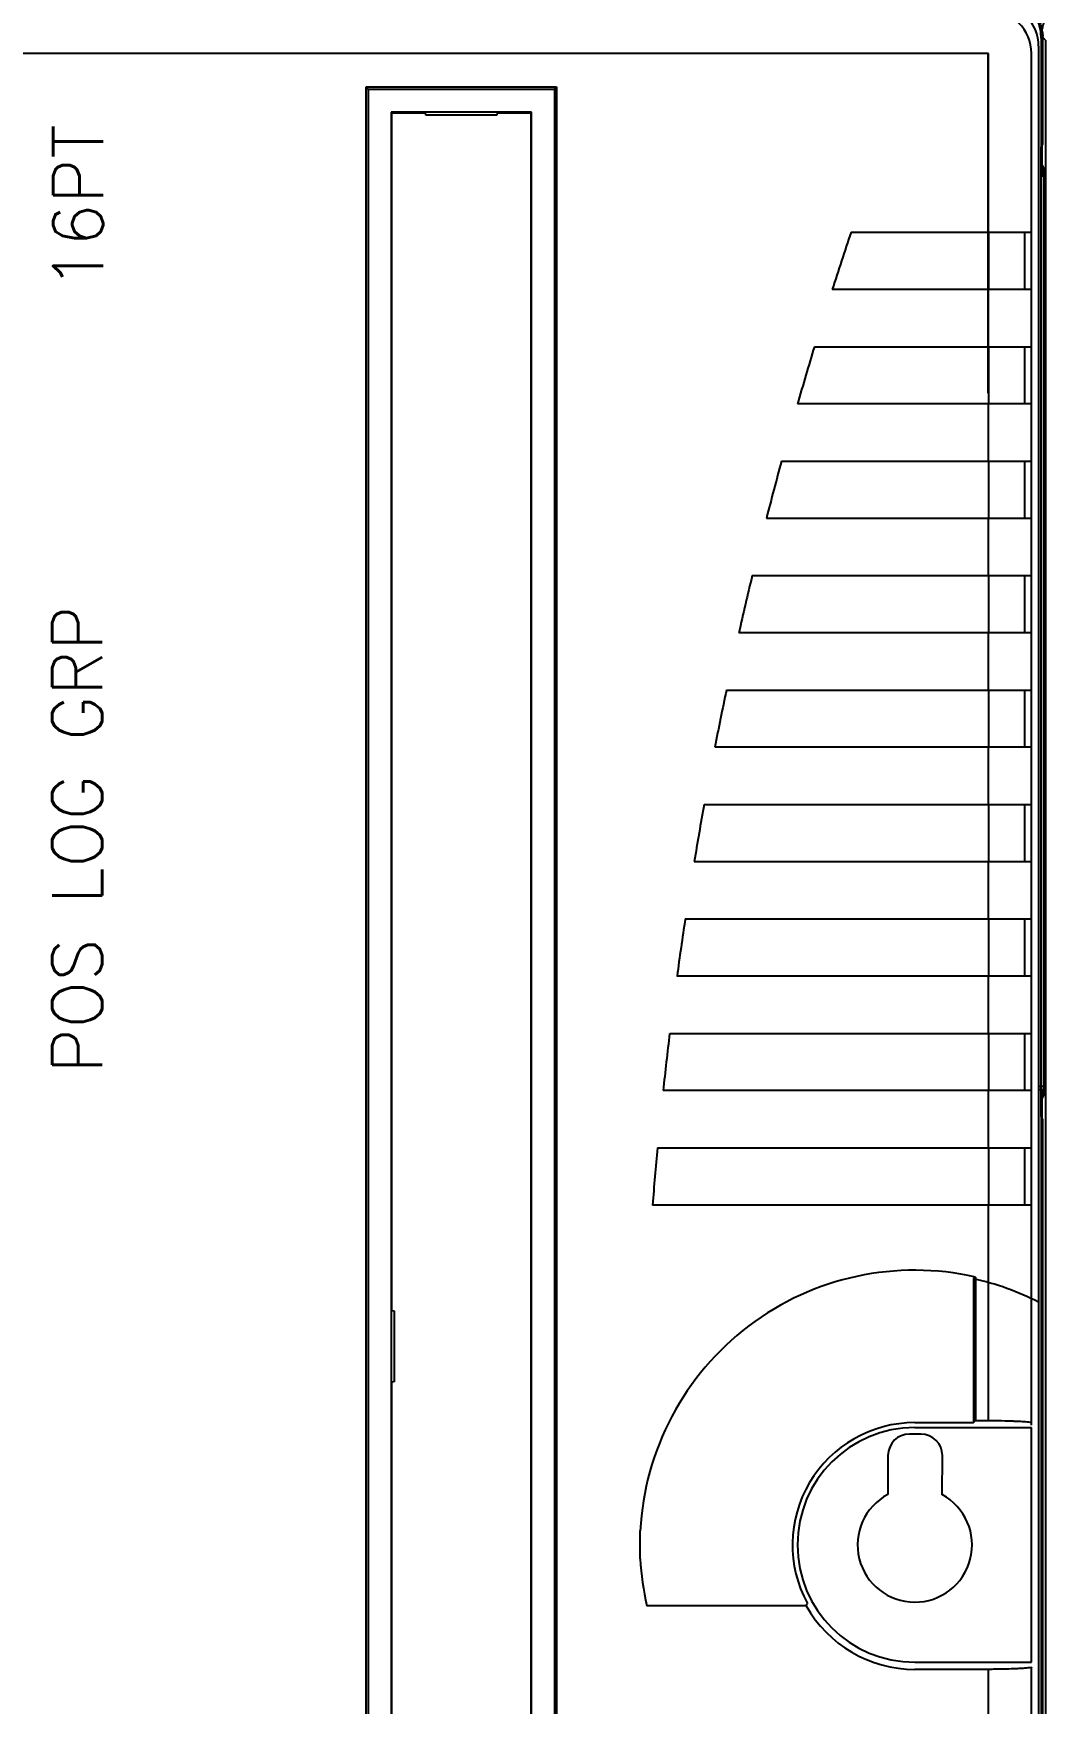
# Model space of a CAD drawing. Header units: inches. Extents: x -4 to 280, y -9 to 35.
# Drawn here: x 46.414 to 47.828, y 14.801 to 17.136 of the extents above; entities that cross this region are included whole.
import ezdxf
from ezdxf.enums import TextEntityAlignment as Align

# ---------------------------------------------------------------- set-up
doc = ezdxf.new("R2010")
doc.units = ezdxf.units.IN
doc.header["$LTSCALE"] = 0.5
doc.header["$MEASUREMENT"] = 0
doc.set_wipeout_variables(frame=1)
doc.linetypes.add('BORDER', pattern=[1.75, 0.5, -0.25, 0.5, -0.25, 0, -0.25])
doc.layers.get('Defpoints').update_dxf_attribs({"color": 252})
for name, color, linetype in [('1', 7, 'Continuous'), ('204', 7, 'Continuous'), ('214', 7, 'Continuous'), ('DATAINFO', 32, 'Continuous'), ('IOBASE', 177, 'Continuous')]:
    doc.layers.add(name, color=color, linetype=linetype)
doc.styles.add('RomanS', font='romans.shx', dxfattribs={"width": 0.85})
doc.styles.get("Standard").update_dxf_attribs({"font": 'romans.shx', "width": 0.85})

# ---------------------------------------------------------------- blocks, each defined once
blk = doc.blocks.new('IC200CHS022')
at = {"layer": '204', "color": 150, "linetype": 'Continuous'}
for p, q in [((4.3659, 7.3621), (4.3659, 7.1826)), ((4.3713, 7.3567), (4.3713, 3.9934)), ((6.9935, 7.3596), (6.9935, 7.2067)), ((6.9959, 7.2116), (6.9959, 7.3621)), ((6.9935, 7.2067), (6.9959, 7.2116)), ((6.9935, 5.8525), (6.9935, 7.2067)), ((4.3659, 7.1826), (4.3684, 7.1776)), ((4.3666, 7.1813), (4.3659, 7.1813)), ((4.3684, 7.1776), (4.3684, 5.8816)), ((5.7338, 7.1831), (6.0641, 7.1831)), ((5.6939, 7.1028), (5.6939, 7.1433)), ((6.1039, 7.1433), (6.1039, 7.1028)), ((6.1173, 7.1098), (6.1173, 7.1237)), ((6.1173, 7.1237), (6.5985, 7.1237)), ((6.5985, 7.1237), (6.5985, 3.3455)), ((5.6809, 5.1404), (5.6809, 7.1028)), ((5.6809, 7.1028), (5.6939, 7.1028)), ((5.6939, 7.1028), (5.7158, 7.0809)), ((6.0821, 7.0809), (6.1039, 7.1028)), ((6.1039, 7.1028), (6.1159, 7.1028)), ((5.7158, 7.0809), (5.7158, 5.1623)), ((6.0821, 5.1623), (6.0821, 7.0809)), ((6.2346, 6.9774), (6.2346, 7.0024)), ((6.2346, 7.0024), (6.2596, 7.0024)), ((6.2596, 7.0024), (6.2596, 6.9774)), ((6.3346, 6.9774), (6.3346, 7.0024)), ((6.3346, 7.0024), (6.3596, 7.0024)), ((6.3596, 7.0024), (6.3596, 6.9774)), ((6.4346, 6.9774), (6.4346, 7.0024)), ((6.4346, 7.0024), (6.4596, 7.0024)), ((6.4596, 7.0024), (6.4596, 6.9774)), ((6.2596, 6.9774), (6.2346, 6.9774)), ((6.3596, 6.9774), (6.3346, 6.9774)), ((6.4596, 6.9774), (6.4346, 6.9774)), ((6.2346, 6.8774), (6.2346, 6.9024)), ((6.2346, 6.9024), (6.2596, 6.9024)), ((6.2596, 6.9024), (6.2596, 6.8774)), ((6.3346, 6.8774), (6.3346, 6.9024)), ((6.3346, 6.9024), (6.3596, 6.9024)), ((6.3596, 6.9024), (6.3596, 6.8774)), ((6.4346, 6.8774), (6.4346, 6.9024)), ((6.4346, 6.9024), (6.4596, 6.9024)), ((6.4596, 6.9024), (6.4596, 6.8774)), ((6.2596, 6.8774), (6.2346, 6.8774)), ((6.3596, 6.8774), (6.3346, 6.8774)), ((6.4596, 6.8774), (6.4346, 6.8774)), ((6.2346, 6.7774), (6.2346, 6.8024)), ((6.2346, 6.8024), (6.2596, 6.8024)), ((6.2596, 6.8024), (6.2596, 6.7774)), ((6.3346, 6.7774), (6.3346, 6.8024)), ((6.3346, 6.8024), (6.3596, 6.8024)), ((6.3596, 6.8024), (6.3596, 6.7774)), ((6.4346, 6.7774), (6.4346, 6.8024)), ((6.4346, 6.8024), (6.4596, 6.8024)), ((6.4596, 6.8024), (6.4596, 6.7774)), ((6.2596, 6.7774), (6.2346, 6.7774)), ((6.3596, 6.7774), (6.3346, 6.7774)), ((6.4596, 6.7774), (6.4346, 6.7774)), ((6.2346, 6.6774), (6.2346, 6.7024)), ((6.2346, 6.7024), (6.2596, 6.7024)), ((6.2596, 6.7024), (6.2596, 6.6774)), ((6.3346, 6.6774), (6.3346, 6.7024)), ((6.3346, 6.7024), (6.3596, 6.7024)), ((6.3596, 6.7024), (6.3596, 6.6774)), ((6.4346, 6.6774), (6.4346, 6.7024)), ((6.4346, 6.7024), (6.4596, 6.7024)), ((6.4596, 6.7024), (6.4596, 6.6774)), ((6.2596, 6.6774), (6.2346, 6.6774)), ((6.3596, 6.6774), (6.3346, 6.6774)), ((6.4596, 6.6774), (6.4346, 6.6774)), ((6.2346, 6.5774), (6.2346, 6.6024)), ((6.2346, 6.6024), (6.2596, 6.6024)), ((6.2596, 6.6024), (6.2596, 6.5774)), ((6.3346, 6.5774), (6.3346, 6.6024)), ((6.3346, 6.6024), (6.3596, 6.6024)), ((6.3596, 6.6024), (6.3596, 6.5774)), ((6.4346, 6.5774), (6.4346, 6.6024)), ((6.4346, 6.6024), (6.4596, 6.6024)), ((6.4596, 6.6024), (6.4596, 6.5774)), ((6.2596, 6.5774), (6.2346, 6.5774)), ((6.3596, 6.5774), (6.3346, 6.5774)), ((6.4596, 6.5774), (6.4346, 6.5774)), ((6.2346, 6.4774), (6.2346, 6.5024)), ((6.2346, 6.5024), (6.2596, 6.5024)), ((6.2596, 6.5024), (6.2596, 6.4774)), ((6.3346, 6.4774), (6.3346, 6.5024)), ((6.3346, 6.5024), (6.3596, 6.5024)), ((6.3596, 6.5024), (6.3596, 6.4774)), ((6.4346, 6.4774), (6.4346, 6.5024)), ((6.4346, 6.5024), (6.4596, 6.5024)), ((6.4596, 6.5024), (6.4596, 6.4774)), ((6.2596, 6.4774), (6.2346, 6.4774)), ((6.3596, 6.4774), (6.3346, 6.4774)), ((6.4596, 6.4774), (6.4346, 6.4774)), ((6.2346, 6.3774), (6.2346, 6.4024)), ((6.2346, 6.4024), (6.2596, 6.4024)), ((6.2596, 6.4024), (6.2596, 6.3774)), ((6.3346, 6.3774), (6.3346, 6.4024)), ((6.3346, 6.4024), (6.3596, 6.4024)), ((6.3596, 6.4024), (6.3596, 6.3774)), ((6.4346, 6.3774), (6.4346, 6.4024)), ((6.4346, 6.4024), (6.4596, 6.4024)), ((6.4596, 6.4024), (6.4596, 6.3774)), ((6.2596, 6.3774), (6.2346, 6.3774)), ((6.3596, 6.3774), (6.3346, 6.3774)), ((6.4596, 6.3774), (6.4346, 6.3774)), ((6.2346, 6.2774), (6.2346, 6.3024)), ((6.2346, 6.3024), (6.2596, 6.3024)), ((6.2596, 6.3024), (6.2596, 6.2774)), ((6.3346, 6.2774), (6.3346, 6.3024)), ((6.3346, 6.3024), (6.3596, 6.3024)), ((6.3596, 6.3024), (6.3596, 6.2774)), ((6.4346, 6.2774), (6.4346, 6.3024)), ((6.4346, 6.3024), (6.4596, 6.3024)), ((6.4596, 6.3024), (6.4596, 6.2774)), ((6.2596, 6.2774), (6.2346, 6.2774)), ((6.3596, 6.2774), (6.3346, 6.2774)), ((6.4596, 6.2774), (6.4346, 6.2774)), ((6.2346, 6.1774), (6.2346, 6.2024)), ((6.2346, 6.2024), (6.2596, 6.2024)), ((6.2596, 6.2024), (6.2596, 6.1774)), ((6.3346, 6.1774), (6.3346, 6.2024)), ((6.3346, 6.2024), (6.3596, 6.2024)), ((6.3596, 6.2024), (6.3596, 6.1774)), ((6.4346, 6.1774), (6.4346, 6.2024)), ((6.4346, 6.2024), (6.4596, 6.2024)), ((6.4596, 6.2024), (6.4596, 6.1774)), ((6.2596, 6.1774), (6.2346, 6.1774)), ((6.3596, 6.1774), (6.3346, 6.1774)), ((6.4596, 6.1774), (6.4346, 6.1774)), ((4.3524, 5.8894), (4.3524, 6.1124)), ((6.2346, 6.0774), (6.2346, 6.1024)), ((6.2346, 6.1024), (6.2596, 6.1024)), ((6.2596, 6.1024), (6.2596, 6.0774)), ((6.3346, 6.0774), (6.3346, 6.1024)), ((6.3346, 6.1024), (6.3596, 6.1024)), ((6.3596, 6.1024), (6.3596, 6.0774)), ((6.4346, 6.0774), (6.4346, 6.1024)), ((6.4346, 6.1024), (6.4596, 6.1024)), ((6.4596, 6.1024), (6.4596, 6.0774)), ((6.2596, 6.0774), (6.2346, 6.0774)), ((6.3596, 6.0774), (6.3346, 6.0774)), ((6.4596, 6.0774), (6.4346, 6.0774)), ((6.2346, 5.9774), (6.2346, 6.0024)), ((6.2346, 6.0024), (6.2596, 6.0024)), ((6.2596, 6.0024), (6.2596, 5.9774)), ((6.3346, 5.9774), (6.3346, 6.0024)), ((6.3346, 6.0024), (6.3596, 6.0024)), ((6.3596, 6.0024), (6.3596, 5.9774)), ((6.4346, 5.9774), (6.4346, 6.0024)), ((6.4346, 6.0024), (6.4596, 6.0024)), ((6.4596, 6.0024), (6.4596, 5.9774)), ((6.2596, 5.9774), (6.2346, 5.9774)), ((6.3596, 5.9774), (6.3346, 5.9774)), ((6.4596, 5.9774), (6.4346, 5.9774)), ((6.2346, 5.8774), (6.2346, 5.9024)), ((6.2346, 5.9024), (6.2596, 5.9024)), ((6.2596, 5.9024), (6.2596, 5.8774)), ((6.3346, 5.8774), (6.3346, 5.9024)), ((6.3346, 5.9024), (6.3596, 5.9024)), ((6.3596, 5.9024), (6.3596, 5.8774)), ((6.4346, 5.8774), (6.4346, 5.9024)), ((6.4346, 5.9024), (6.4596, 5.9024)), ((6.4596, 5.9024), (6.4596, 5.8774)), ((4.3684, 5.8816), (4.3659, 5.8766)), ((4.3659, 5.8779), (4.3666, 5.8779)), ((4.3659, 5.8766), (4.3659, 3.0802)), ((6.2596, 5.8774), (6.2346, 5.8774)), ((6.3596, 5.8774), (6.3346, 5.8774)), ((6.4596, 5.8774), (6.4346, 5.8774)), ((6.9959, 5.8476), (6.9935, 5.8525)), ((6.9959, 3.0802), (6.9959, 5.8476)), ((6.2346, 5.7774), (6.2346, 5.8024)), ((6.2346, 5.8024), (6.2596, 5.8024)), ((6.2596, 5.8024), (6.2596, 5.7774)), ((6.3346, 5.7774), (6.3346, 5.8024)), ((6.3346, 5.8024), (6.3596, 5.8024)), ((6.3596, 5.8024), (6.3596, 5.7774)), ((6.4346, 5.7774), (6.4346, 5.8024)), ((6.4346, 5.8024), (6.4596, 5.8024)), ((6.4596, 5.8024), (6.4596, 5.7774)), ((6.2596, 5.7774), (6.2346, 5.7774)), ((6.3596, 5.7774), (6.3346, 5.7774)), ((6.4596, 5.7774), (6.4346, 5.7774)), ((6.2346, 5.6774), (6.2346, 5.7024)), ((6.2346, 5.7024), (6.2596, 5.7024)), ((6.2596, 5.7024), (6.2596, 5.6774)), ((6.3346, 5.6774), (6.3346, 5.7024)), ((6.3346, 5.7024), (6.3596, 5.7024)), ((6.3596, 5.7024), (6.3596, 5.6774)), ((6.4346, 5.6774), (6.4346, 5.7024)), ((6.4346, 5.7024), (6.4596, 5.7024)), ((6.4596, 5.7024), (6.4596, 5.6774)), ((6.2596, 5.6774), (6.2346, 5.6774)), ((6.3596, 5.6774), (6.3346, 5.6774)), ((6.4596, 5.6774), (6.4346, 5.6774)), ((6.2346, 5.5774), (6.2346, 5.6024)), ((6.2346, 5.6024), (6.2596, 5.6024)), ((6.2596, 5.6024), (6.2596, 5.5774)), ((6.3346, 5.5774), (6.3346, 5.6024)), ((6.3346, 5.6024), (6.3596, 5.6024)), ((6.3596, 5.6024), (6.3596, 5.5774)), ((6.4346, 5.5774), (6.4346, 5.6024)), ((6.4346, 5.6024), (6.4596, 5.6024)), ((6.4596, 5.6024), (6.4596, 5.5774)), ((6.2596, 5.5774), (6.2346, 5.5774)), ((6.3596, 5.5774), (6.3346, 5.5774)), ((6.4596, 5.5774), (6.4346, 5.5774)), ((6.2346, 5.4774), (6.2346, 5.5024)), ((6.2346, 5.5024), (6.2596, 5.5024)), ((6.2596, 5.5024), (6.2596, 5.4774)), ((6.3346, 5.4774), (6.3346, 5.5024)), ((6.3346, 5.5024), (6.3596, 5.5024)), ((6.3596, 5.5024), (6.3596, 5.4774)), ((6.4346, 5.4774), (6.4346, 5.5024)), ((6.4346, 5.5024), (6.4596, 5.5024)), ((6.4596, 5.5024), (6.4596, 5.4774)), ((6.2596, 5.4774), (6.2346, 5.4774)), ((6.3596, 5.4774), (6.3346, 5.4774)), ((6.4596, 5.4774), (6.4346, 5.4774)), ((6.2346, 5.3774), (6.2346, 5.4024)), ((6.2346, 5.4024), (6.2596, 5.4024)), ((6.2596, 5.4024), (6.2596, 5.3774)), ((6.3346, 5.3774), (6.3346, 5.4024)), ((6.3346, 5.4024), (6.3596, 5.4024)), ((6.3596, 5.4024), (6.3596, 5.3774)), ((6.4346, 5.3774), (6.4346, 5.4024)), ((6.4346, 5.4024), (6.4596, 5.4024)), ((6.4596, 5.4024), (6.4596, 5.3774)), ((6.2596, 5.3774), (6.2346, 5.3774)), ((6.3596, 5.3774), (6.3346, 5.3774)), ((6.4596, 5.3774), (6.4346, 5.3774)), ((6.2346, 5.2774), (6.2346, 5.3024)), ((6.2346, 5.3024), (6.2596, 5.3024)), ((6.2596, 5.3024), (6.2596, 5.2774)), ((6.3346, 5.2774), (6.3346, 5.3024)), ((6.3346, 5.3024), (6.3596, 5.3024)), ((6.3596, 5.3024), (6.3596, 5.2774)), ((6.4346, 5.2774), (6.4346, 5.3024)), ((6.4346, 5.3024), (6.4596, 5.3024)), ((6.4596, 5.3024), (6.4596, 5.2774)), ((6.2596, 5.2774), (6.2346, 5.2774)), ((6.3596, 5.2774), (6.3346, 5.2774)), ((6.4596, 5.2774), (6.4346, 5.2774)), ((6.6904, 5.2831), (6.7428, 5.2831)), ((6.2346, 5.1774), (6.2346, 5.2024)), ((6.2346, 5.2024), (6.2596, 5.2024)), ((6.2596, 5.2024), (6.2596, 5.1774)), ((6.3346, 5.1774), (6.3346, 5.2024)), ((6.3346, 5.2024), (6.3596, 5.2024)), ((6.3596, 5.2024), (6.3596, 5.1774)), ((6.4346, 5.1774), (6.4346, 5.2024)), ((6.4346, 5.2024), (6.4596, 5.2024)), ((6.4596, 5.2024), (6.4596, 5.1774)), ((5.7158, 5.1623), (5.6939, 5.1404)), ((6.1041, 5.1403), (6.0821, 5.1623)), ((6.2596, 5.1774), (6.2346, 5.1774)), ((6.3596, 5.1774), (6.3346, 5.1774)), ((6.4596, 5.1774), (6.4346, 5.1774)), ((6.7794, 5.1286), (6.7794, 5.1824)), ((5.6939, 5.1404), (5.6809, 5.1404)), ((5.6939, 5.1), (5.6939, 5.1404)), ((6.1173, 3.3455), (6.1173, 5.1334)), ((6.2346, 5.0774), (6.2346, 5.1024)), ((6.2346, 5.1024), (6.2596, 5.1024)), ((6.2596, 5.1024), (6.2596, 5.0774)), ((6.3346, 5.0774), (6.3346, 5.1024)), ((6.3346, 5.1024), (6.3596, 5.1024)), ((6.3596, 5.1024), (6.3596, 5.0774)), ((6.4346, 5.0774), (6.4346, 5.1024)), ((6.4346, 5.1024), (6.4596, 5.1024)), ((6.4596, 5.1024), (6.4596, 5.0774)), ((6.2596, 5.0774), (6.2346, 5.0774)), ((6.3596, 5.0774), (6.3346, 5.0774)), ((6.4596, 5.0774), (6.4346, 5.0774)), ((6.0641, 5.0601), (5.7338, 5.0601))]:
    blk.add_line(p, q, dxfattribs=at)
at = {"layer": '204', "color": 40, "linetype": 'Continuous'}
for p, q in [((4.3659, 7.1813), (4.3659, 7.1826)), ((4.3666, 7.1806), (4.3659, 7.1813)), ((4.3666, 7.1654), (4.3666, 7.1806)), ((5.7338, 7.1831), (5.7595, 7.1574)), ((6.0384, 7.1574), (6.0641, 7.1831)), ((5.7595, 7.1574), (5.7595, 7.1176)), ((5.7595, 7.1574), (6.0384, 7.1574)), ((6.0384, 7.1176), (6.0384, 7.1574)), ((6.1159, 7.1448), (6.6196, 7.1448)), ((6.6196, 7.1448), (6.6196, 3.3244)), ((5.7196, 7.1176), (5.6939, 7.1433)), ((6.1039, 7.1433), (6.0783, 7.1176)), ((6.1163, 7.1248), (6.5996, 7.1248)), ((6.5996, 7.1248), (6.5996, 3.3444)), ((5.7595, 7.1176), (5.7196, 7.1176)), ((5.7196, 5.1256), (5.7196, 7.1176)), ((6.0384, 7.1176), (5.7595, 7.1176)), ((5.7595, 7.1176), (5.7595, 5.1256)), ((6.0783, 7.1176), (6.0384, 7.1176)), ((6.0384, 5.1256), (6.0384, 7.1176)), ((6.0783, 7.1176), (6.0783, 5.1256)), ((6.4971, 7.0374), (6.1971, 7.0374)), ((6.1971, 7.0374), (6.1971, 3.5024)), ((6.4971, 3.4424), (6.4971, 7.0374)), ((4.3666, 5.8786), (4.3666, 5.8894)), ((4.3659, 5.8779), (4.3666, 5.8786)), ((4.3659, 5.8766), (4.3659, 5.8779)), ((6.1041, 5.0998), (6.1041, 5.1403)), ((6.1163, 3.3444), (6.1163, 5.1387)), ((5.6939, 5.1), (5.7196, 5.1256)), ((5.7196, 5.1256), (5.7595, 5.1256)), ((5.7595, 5.1256), (5.7595, 5.0858)), ((5.7595, 5.1256), (6.0384, 5.1256)), ((6.0384, 5.1256), (6.0783, 5.1256)), ((6.0384, 5.0858), (6.0384, 5.1256)), ((6.0783, 5.1256), (6.1041, 5.0998)), ((5.7595, 5.0858), (5.7338, 5.0601)), ((6.0384, 5.0858), (5.7595, 5.0858)), ((6.0641, 5.0601), (6.0384, 5.0858)), ((6.0963, 3.3244), (6.0963, 5.0763))]:
    blk.add_line(p, q, dxfattribs=at)
at = {"layer": '204', "color": 30, "linetype": 'Continuous'}
for p, q in [((6.1159, 7.1028), (6.1159, 7.1448)), ((6.1163, 7.1248), (6.1173, 7.1237)), ((6.5996, 7.1248), (6.5985, 7.1237)), ((6.1159, 7.1028), (6.1173, 7.1098)), ((4.3684, 5.8939), (4.3526, 5.8939)), ((6.9935, 5.8525), (6.9935, 3.0744)), ((6.1173, 5.1334), (6.1163, 5.1387))]:
    blk.add_line(p, q, dxfattribs=at)
at = {"layer": '204', "color": 1, "linetype": 'Continuous'}
blk.add_line((4.3684, 5.8894), (4.3524, 5.8894), dxfattribs=at)
at = {"layer": '204', "color": 6, "linetype": 'Continuous'}
for p, q in [((6.8544, 5.1824), (6.8544, 5.1181)), ((6.7794, 5.1181), (6.7794, 5.1286)), ((6.8344, 5.0981), (6.7994, 5.0981))]:
    blk.add_line(p, q, dxfattribs=at)
at = {"layer": '204', "color": 40, "linetype": 'Continuous'}
for points in [[(4.3659, 7.3621), (4.3664, 7.3694, -0.03469), (4.3677, 7.3767, -0.03034), (4.3701, 7.3842, -0.031028), (4.3736, 7.3914, -0.038882), (4.3783, 7.3983, -0.032513), (4.3835, 7.4045, -0.016697), (4.3889, 7.4098, -0.041336), (4.3966, 7.4144, -0.069733), (4.4091, 7.4185, -0.037471), (4.4259, 7.4221, -0.019947)], [(6.9935, 7.3596), (6.993, 7.3669, 0.034691), (6.9916, 7.3743, 0.030341), (6.9893, 7.3817, 0.031029), (6.9858, 7.389, 0.038883), (6.9811, 7.3959, 0.032514), (6.9759, 7.4021, 0.016697), (6.9705, 7.4074, 0.041337), (6.9628, 7.412, 0.069733), (6.9503, 7.4161, 0.037471), (6.9335, 7.4196, 0.019947)], [(6.9359, 7.4221), (6.9432, 7.4217, -0.034691), (6.9506, 7.4203, -0.030341), (6.958, 7.4179, -0.031029), (6.9653, 7.4144, -0.038883), (6.9721, 7.4097, -0.032514), (6.9784, 7.4045, -0.016697), (6.9837, 7.3992, -0.041337), (6.9883, 7.3914, -0.069733), (6.9924, 7.3789, -0.03747), (6.9959, 7.3621, -0.019947)], [(5.6939, 7.1433), (5.694, 7.1459, -0.015687), (5.6943, 7.1486, -0.016259), (5.6947, 7.1512, -0.016546), (5.6953, 7.1537, -0.016585), (5.696, 7.1562, -0.016642), (5.697, 7.1586, -0.016635), (5.698, 7.1609, -0.016622), (5.6993, 7.1632, -0.016578), (5.7006, 7.1654, -0.016298), (5.7022, 7.1675, -0.015884), (5.7038, 7.1695, -0.015729), (5.7056, 7.1714, -0.015852), (5.7075, 7.1732, -0.015418), (5.7095, 7.1749, -0.014557), (5.7116, 7.1764, -0.016335), (5.7138, 7.1778, -0.019928), (5.7162, 7.179, -0.015361), (5.7184, 7.1801, -0.005162), (5.7205, 7.181, -0.021736), (5.7233, 7.1817, -0.037714), (5.7278, 7.1825, -0.018004), (5.7338, 7.1831, -0.009298)], [(6.0641, 7.1831), (6.0668, 7.183, -0.015687), (6.0694, 7.1828, -0.01626), (6.072, 7.1823, -0.016547), (6.0745, 7.1817, -0.016586), (6.077, 7.181, -0.016643), (6.0794, 7.1801, -0.016636), (6.0817, 7.179, -0.016623), (6.084, 7.1778, -0.016578), (6.0862, 7.1764, -0.016298), (6.0883, 7.1749, -0.015884), (6.0903, 7.1732, -0.015729), (6.0922, 7.1714, -0.015852), (6.094, 7.1695, -0.015418), (6.0957, 7.1675, -0.014557), (6.0972, 7.1654, -0.016335), (6.0986, 7.1632, -0.019928), (6.0998, 7.1608, -0.015361), (6.1009, 7.1586, -0.005162), (6.1018, 7.1565, -0.021737), (6.1026, 7.1537, -0.037721), (6.1033, 7.1492, -0.018009), (6.1039, 7.1433, -0.009301)], [(5.7196, 7.1176), (5.7199, 7.1224, -0.034475), (5.7209, 7.1273, -0.030112), (5.7225, 7.1322, -0.030765), (5.7248, 7.137, -0.038476), (5.7279, 7.1415, -0.032111), (5.7314, 7.1456, -0.016437), (5.7349, 7.1492, -0.040836), (5.74, 7.1522, -0.06897), (5.7483, 7.155, -0.037105), (5.7595, 7.1574, -0.019779)], [(6.0384, 7.1574), (6.0432, 7.1571, -0.034473), (6.0481, 7.1562, -0.03011), (6.053, 7.1546, -0.030764), (6.0578, 7.1522, -0.038474), (6.0624, 7.1491, -0.03211), (6.0665, 7.1456, -0.016436), (6.07, 7.1421, -0.040836), (6.0731, 7.137, -0.068971), (6.0758, 7.1287, -0.037107), (6.0783, 7.1176, -0.01978)], [(6.1159, 7.1448), (6.1159, 7.1428, 0.000415), (6.1159, 7.1408, 0.000447), (6.1159, 7.1389, 0.00047), (6.116, 7.1371, 0.000489), (6.116, 7.1354, 0.00051), (6.116, 7.1338, 0.00052), (6.116, 7.1322, 0.000635), (6.116, 7.1308, 0.000891), (6.1161, 7.1295, 0.000845), (6.1161, 7.1283, 0.000309), (6.1161, 7.1273, 0.00156), (6.1161, 7.1265, 0.005545), (6.1162, 7.1256, 0.006927), (6.1163, 7.1248, 0.00677)], [(6.5996, 7.1248), (6.5997, 7.1249, -0.009242), (6.6, 7.1252, -0.000665), (6.6004, 7.1257, -0.001221), (6.601, 7.1264, -0.002987), (6.6017, 7.1271, -0.003477), (6.6025, 7.128, -0.003829), (6.6035, 7.129, -0.004344), (6.6045, 7.13, -0.005364), (6.6056, 7.131, -0.005253), (6.6068, 7.1321, -0.004453), (6.608, 7.1332, -0.002518), (6.6093, 7.1343, 0.000992), (6.6106, 7.1355, 0.000868), (6.6119, 7.1367, -0.002461), (6.6131, 7.1377, 0.006306), (6.6146, 7.1392, 0.017407), (6.6168, 7.1415, 0.008739), (6.6196, 7.1448, 0.004182)], [(6.1163, 5.1387), (6.1162, 5.1388, 0.145024), (6.116, 5.1389, 0.06768), (6.1157, 5.1391, 0.033437), (6.1153, 5.1392, 0.019623), (6.1148, 5.1393, 0.012334), (6.1142, 5.1394, 0.008355), (6.1136, 5.1395, 0.006932), (6.1128, 5.1396, 0.006345), (6.1119, 5.1397, 0.003843), (6.111, 5.1398, 0.001161), (6.1102, 5.1399, 0.00446), (6.109, 5.14, 0.006077), (6.1069, 5.1401, 0.002468), (6.1041, 5.1403, 0.001194)], [(5.7595, 5.0858), (5.7546, 5.0861, -0.034474), (5.7498, 5.087, -0.03011), (5.7449, 5.0886, -0.030764), (5.74, 5.091, -0.038474), (5.7355, 5.0941, -0.03211), (5.7314, 5.0976, -0.016436), (5.7279, 5.1011, -0.040835), (5.7248, 5.1062, -0.06897), (5.722, 5.1145, -0.037106), (5.7196, 5.1256, -0.019779)], [(6.0783, 5.1256), (6.0779, 5.1208, -0.034474), (6.077, 5.1159, -0.03011), (6.0754, 5.111, -0.030764), (6.0731, 5.1062, -0.038474), (6.0699, 5.1017, -0.032109), (6.0665, 5.0976, -0.016436), (6.0629, 5.094, -0.040835), (6.0578, 5.091, -0.068969), (6.0495, 5.0882, -0.037106), (6.0384, 5.0858, -0.019779)], [(5.7338, 5.0601), (5.7311, 5.0602, -0.015682), (5.7284, 5.0604, -0.016256), (5.7259, 5.0609, -0.016543), (5.7233, 5.0615, -0.016583), (5.7209, 5.0622, -0.016641), (5.7184, 5.0631, -0.016635), (5.7161, 5.0642, -0.016622), (5.7138, 5.0654, -0.016578), (5.7117, 5.0668, -0.016298), (5.7095, 5.0683, -0.015884), (5.7075, 5.07, -0.015729), (5.7056, 5.0718, -0.015852), (5.7038, 5.0737, -0.015418), (5.7022, 5.0757, -0.014557), (5.7006, 5.0778, -0.016335), (5.6993, 5.08, -0.019928), (5.698, 5.0824, -0.015361), (5.697, 5.0846, -0.005162), (5.6961, 5.0867, -0.021734), (5.6953, 5.0895, -0.037711), (5.6946, 5.094, -0.018003), (5.6939, 5.1, -0.009298)], [(6.0963, 5.0763), (6.0972, 5.0776, 0.008779), (6.098, 5.0789, 0.008698), (6.0988, 5.0803, 0.008801), (6.0995, 5.0817, 0.009122), (6.1002, 5.0831, 0.008963), (6.1009, 5.0845, 0.008433), (6.1015, 5.086, 0.009481), (6.102, 5.0875, 0.011612), (6.1025, 5.089, 0.008835), (6.1029, 5.0905, 0.002752), (6.1032, 5.0918, 0.012953), (6.1035, 5.0935, 0.023155), (6.1038, 5.0962, 0.011332), (6.1041, 5.0998, 0.005922)], [(6.0963, 5.0763), (6.0951, 5.0749, -0.010049), (6.0939, 5.0735, -0.009977), (6.0926, 5.0721, -0.010012), (6.0912, 5.0708, -0.010294), (6.0898, 5.0696, -0.010536), (6.0884, 5.0684, -0.010775), (6.0869, 5.0673, -0.011187), (6.0853, 5.0662, -0.011803), (6.0837, 5.0653, -0.011692), (6.0821, 5.0644, -0.010951), (6.0805, 5.0636, -0.012139), (6.0788, 5.0629, -0.014567), (6.077, 5.0622, -0.011035), (6.0753, 5.0617, -0.003672), (6.0737, 5.0612, -0.015615), (6.0716, 5.0608, -0.026776), (6.0684, 5.0604, -0.012792), (6.0641, 5.0601, -0.006648)]]:
    blk.add_lwpolyline(points, format="xyb", dxfattribs=at)
at = {"layer": '204', "color": 30, "linetype": 'Continuous'}
for points in [[(4.3666, 7.1806), (4.3667, 7.1806), (4.3667, 7.1806), (4.3667, 7.1806), (4.3668, 7.1806), (4.3669, 7.1806), (4.3669, 7.1806)], [(4.3669, 5.8786), (4.3669, 5.8786), (4.3669, 5.8786), (4.3668, 5.8786), (4.3668, 5.8786), (4.3667, 5.8786), (4.3666, 5.8786)]]:
    blk.add_lwpolyline(points, dxfattribs=at)
at = {"layer": '204', "color": 6, "linetype": 'Continuous'}
for centre, radius, start, end in [((6.8169, 5.2531), 0.08, 297.9532, 157.9757), ((6.7994, 5.1181), 0.02, 180, 270), ((6.8344, 5.1181), 0.02, 270, 0)]:
    blk.add_arc(centre, radius, start, end, dxfattribs=at)
at = {"layer": '204', "color": 150, "linetype": 'Continuous'}
for radius, start, end in [(0.13, 166.6576, 253.2341), (0.08, 157.9757, 242.0468)]:
    blk.add_arc((6.8169, 5.2531), radius, start, end, dxfattribs=at)
at = {"layer": '214', "color": 40, "linetype": 'Continuous'}
for p, q in [((4.3713, 7.3567), (4.3659, 7.3621)), ((6.9959, 7.3621), (6.9935, 7.3596))]:
    blk.add_line(p, q, dxfattribs=at)
at = {"layer": '1', "color": 1, "linetype": 'Continuous'}
for s, height, p in [('IC200CHS022', 0.1, (6.7635, 5.678)), ('COMPACT I/O CARRIER', 0.06, (6.8643, 5.6419)), ('BOX STYLE', 0.06, (6.9548, 5.9162))]:
    blk.add_text(s, height=height, rotation=90, dxfattribs=at).set_placement(p)
blk = doc.blocks.new('IC200MDL640')
at = {"layer": 'IOBASE'}
for p, q in [((2.095, -1.235), (2.095, 1.235)), ((-2.0531, -0.3654), (2.0481, -0.3654)), ((2.045, -0.3685), (-2.05, -0.3685)), ((2.0481, -0.3654), (2.045, -0.3685)), ((2.045, -0.3685), (2.045, -0.6285)), ((2.0481, -0.3654), (2.0481, -0.6316)), ((2.013, -0.4005), (-2.018, -0.4005)), ((-2.017, -0.4015), (0.2375, -0.4015)), ((0.2378, -0.4048), (0.2375, -0.4015)), ((0.3372, -0.4048), (0.2378, -0.4048)), ((0.3375, -0.4015), (0.3372, -0.4048)), ((0.3375, -0.4015), (2.012, -0.4015)), ((2.013, -0.4005), (2.012, -0.4015)), ((2.012, -0.4015), (2.012, -0.4485)), ((2.013, -0.5965), (2.013, -0.4005)), ((2.0087, -0.4488), (2.012, -0.4485)), ((2.0087, -0.5482), (2.0087, -0.4488)), ((2.012, -0.5485), (2.0087, -0.5482)), ((2.012, -0.5485), (2.012, -0.5955)), ((-2.018, -0.5965), (2.013, -0.5965)), ((2.012, -0.5955), (-0.2425, -0.5955)), ((2.012, -0.5955), (2.013, -0.5965)), ((2.045, -0.6285), (-2.05, -0.6285)), ((2.0481, -0.6316), (2.045, -0.6285)), ((2.0481, -0.6316), (-2.0531, -0.6316)), ((-0.075, -0.9802), (-0.075, -0.7575)), ((-0.0096, -0.7485), (0.0296, -0.7485)), ((0.485, -1.235), (0.485, -0.7657)), ((0.565, -0.7725), (0.565, -1.235)), ((0.645, -1.235), (0.645, -0.7804)), ((0.725, -0.7896), (0.725, -1.235)), ((0.805, -1.235), (0.805, -0.7998)), ((0.885, -0.8113), (0.885, -1.235)), ((0.965, -1.235), (0.965, -0.8239)), ((1.045, -0.8377), (1.045, -1.235)), ((1.125, -1.235), (1.125, -0.8527)), ((1.205, -0.8689), (1.205, -1.235)), ((1.285, -1.235), (1.285, -0.8863)), ((1.365, -0.9049), (1.365, -1.235)), ((1.445, -1.235), (1.445, -0.9247)), ((1.525, -0.9458), (1.525, -1.235)), ((1.605, -1.235), (1.605, -0.9681)), ((1.685, -0.9918), (1.685, -1.235)), ((1.765, -1.235), (1.765, -1.0167)), ((1.845, -1.0429), (1.845, -1.235)), ((0.1352, -1.0945), (0.0806, -1.0943)), ((-0.164, -1.235), (-0.164, -1.132)), ((-0.154, -1.132), (-0.154, -1.295)), ((0.165, -1.1406), (0.165, -1.1246)), ((0.174, -1.132), (0.174, -1.295)), ((0.1809, -1.132), (0.1809, -1.2139)), ((0.0802, -1.1703), (0.1348, -1.1705)), ((0.382, -1.2139), (0.1809, -1.2139)), ((0.382, -1.2139), (0.1809, -1.2139)), ((0.1809, -1.2139), (0.184, -1.217)), ((0.1809, -1.2139), (0.184, -1.217)), ((0.382, -1.2139), (0.3845, -1.217)), ((0.382, -1.2139), (0.3845, -1.217)), ((-0.235, -1.235), (-0.164, -1.235)), ((0.3845, -1.217), (0.184, -1.217)), ((0.3845, -1.217), (0.184, -1.217)), ((0.184, -1.217), (0.184, -1.235)), ((0.184, -1.217), (0.184, -1.235)), ((0.184, -1.235), (0.485, -1.235)), ((0.565, -1.235), (0.485, -1.235)), ((0.485, -1.295), (0.485, -1.235)), ((0.565, -1.235), (0.645, -1.235)), ((0.565, -1.235), (0.565, -1.295)), ((0.725, -1.235), (0.645, -1.235)), ((0.645, -1.295), (0.645, -1.235)), ((0.725, -1.235), (0.805, -1.235)), ((0.725, -1.235), (0.725, -1.295)), ((0.885, -1.235), (0.805, -1.235)), ((0.805, -1.295), (0.805, -1.235)), ((0.885, -1.235), (0.965, -1.235)), ((0.885, -1.235), (0.885, -1.295)), ((1.045, -1.235), (0.965, -1.235)), ((0.965, -1.295), (0.965, -1.235)), ((1.045, -1.235), (1.125, -1.235)), ((1.045, -1.235), (1.045, -1.295)), ((1.205, -1.235), (1.125, -1.235)), ((1.125, -1.295), (1.125, -1.235)), ((1.205, -1.235), (1.285, -1.235)), ((1.205, -1.235), (1.205, -1.295)), ((1.365, -1.235), (1.285, -1.235)), ((1.285, -1.295), (1.285, -1.235)), ((1.365, -1.235), (1.445, -1.235)), ((1.365, -1.235), (1.365, -1.295)), ((1.525, -1.235), (1.445, -1.235)), ((1.445, -1.295), (1.445, -1.235)), ((1.525, -1.235), (1.605, -1.235)), ((1.525, -1.235), (1.525, -1.295)), ((1.685, -1.235), (1.605, -1.235)), ((1.605, -1.295), (1.605, -1.235)), ((1.62, -1.2344), (2.095, -1.2344)), ((1.685, -1.235), (1.765, -1.235)), ((1.685, -1.235), (1.685, -1.295)), ((1.845, -1.235), (1.765, -1.235)), ((1.765, -1.295), (1.765, -1.235)), ((1.845, -1.235), (2.095, -1.235)), ((1.845, -1.235), (1.845, -1.295)), ((2.105, -1.305), (-2.105, -1.305)), ((-0.235, -1.295), (-0.1609, -1.295)), ((-0.154, -1.295), (0.174, -1.295)), ((0.1772, -1.295), (0.1809, -1.295)), ((0.1809, -1.295), (0.485, -1.295)), ((0.565, -1.285), (0.485, -1.285)), ((0.485, -1.295), (0.565, -1.295)), ((0.565, -1.295), (0.645, -1.295)), ((0.725, -1.285), (0.645, -1.285)), ((0.645, -1.295), (0.725, -1.295)), ((0.725, -1.295), (0.805, -1.295)), ((0.885, -1.285), (0.805, -1.285)), ((0.805, -1.295), (0.885, -1.295)), ((0.885, -1.295), (0.965, -1.295)), ((1.045, -1.285), (0.965, -1.285)), ((0.965, -1.295), (1.045, -1.295)), ((1.045, -1.295), (1.125, -1.295)), ((1.205, -1.285), (1.125, -1.285)), ((1.125, -1.295), (1.205, -1.295)), ((1.205, -1.295), (1.285, -1.295)), ((1.365, -1.285), (1.285, -1.285)), ((1.285, -1.295), (1.365, -1.295)), ((1.365, -1.295), (1.445, -1.295)), ((1.525, -1.285), (1.445, -1.285)), ((1.445, -1.295), (1.525, -1.295)), ((1.525, -1.295), (1.605, -1.295)), ((1.685, -1.285), (1.605, -1.285)), ((1.605, -1.295), (1.685, -1.295)), ((1.685, -1.295), (1.765, -1.295)), ((1.845, -1.285), (1.765, -1.285)), ((1.765, -1.295), (1.845, -1.295)), ((1.845, -1.295), (2.095, -1.295))]:
    blk.add_line(p, q, dxfattribs=at)
for points in [[(-0.075, -0.9802, -0.000669), (-0.0734, -0.9811, -0.000675), (-0.0719, -0.982)], [(0.3493, -1.305, 0.063791), (0.382, -1.2139)], [(-0.1609, -1.295, -0.365933), (-0.1614, -1.2946, -0.023401), (-0.1625, -1.2852, -0.003665), (-0.1627, -1.2818, -0.00286), (-0.163, -1.2774, -0.003501), (-0.1633, -1.27, -0.002009), (-0.1637, -1.2571, -0.002632), (-0.1639, -1.244, -0.003838), (-0.164, -1.235)], [(0.184, -1.235, -0.005023), (0.1839, -1.2485, -0.0035), (0.1833, -1.2678, -0.001088), (0.1831, -1.274, -0.001956), (0.183, -1.2774, -0.006878), (0.1824, -1.2861, -0.012706), (0.182, -1.2908, -0.034211), (0.1812, -1.2947, -0.339567), (0.1809, -1.295)]]:
    blk.add_lwpolyline(points, format="xyb", dxfattribs=at)
for centre, radius, start, end in [((0.01, -1.132), 0.384, 92.9242, 102.7886), ((0.01, -1.132), 0.384, 347.2114, 87.0757), ((0.045, -6.3985), 5.65, 84.7193, 85.5335), ((0.045, -6.3985), 5.65, 83.0875, 83.904), ((0.045, -6.3985), 5.65, 81.45, 82.2695), ((0.045, -6.3985), 5.65, 79.8054, 80.6287), ((0.045, -6.3985), 5.65, 78.1524, 78.9801), ((0.045, -6.3985), 5.65, 76.4892, 77.3222), ((0.045, -6.3985), 5.65, 74.8144, 75.6534), ((0.01, -1.132), 0.174, 119.2424, 180.0001), ((0.01, -1.132), 0.164, 0, 180), ((0.01, -1.132), 0.1709, 0, 118.6261), ((0.045, -6.3985), 5.65, 73.1261, 73.9721), ((0.045, -6.3985), 5.65, 71.4227, 72.2764), ((0.01, -1.132), 0.08, 28.1192, 331.4005), ((0.135, -1.1245), 0.03, 359.7599, 89.7599), ((0.135, -1.1405), 0.03, 269.7599, 359.7599), ((2.095, -1.235), 0.06, 270, 0), ((2.105, -1.245), 0.06, 270, 315)]:
    blk.add_arc(centre, radius, start, end, dxfattribs=at)
at = {"layer": 'DATAINFO', "style": 'RomanS'}
blk.add_text('POS LOG GRP', height=0.07, dxfattribs=at).set_placement((0.669, 0.0032))
blk.add_text('16PT', height=0.07, dxfattribs=at).set_placement((1.9959, 0.0017), align=Align.RIGHT)

msp = doc.modelspace()

# ---------------------------------------------------------------- linework, layer by layer
at = {"layer": 'Defpoints', "linetype": 'BORDER'}
msp.add_line((9.89741, 15.02062), (65.29296, 15.02062), dxfattribs=at)

# ---------------------------------------------------------------- block references
for p in [(40.82817, 9.77011), (43.45642, 9.77011)]:
    msp.add_blockref('IC200CHS022', p)

# ---------------------------------------------------------------- next in the draw order: wipeouts: each hides what was drawn before it
msp.add_wipeout([(45.26809, 17.17822), (45.20809, 17.11822), (45.20809, 12.90822), (45.26809, 12.84822), (47.75809, 12.84822), (47.81809, 12.90822), (47.81809, 17.11822), (47.75809, 17.17822)])

# ---------------------------------------------------------------- next in the draw order: block references
at = {"rotation": 90}
msp.add_blockref('IC200MDL640', (46.51309, 15.01322), dxfattribs=at)

doc.saveas('drawing.dxf')
